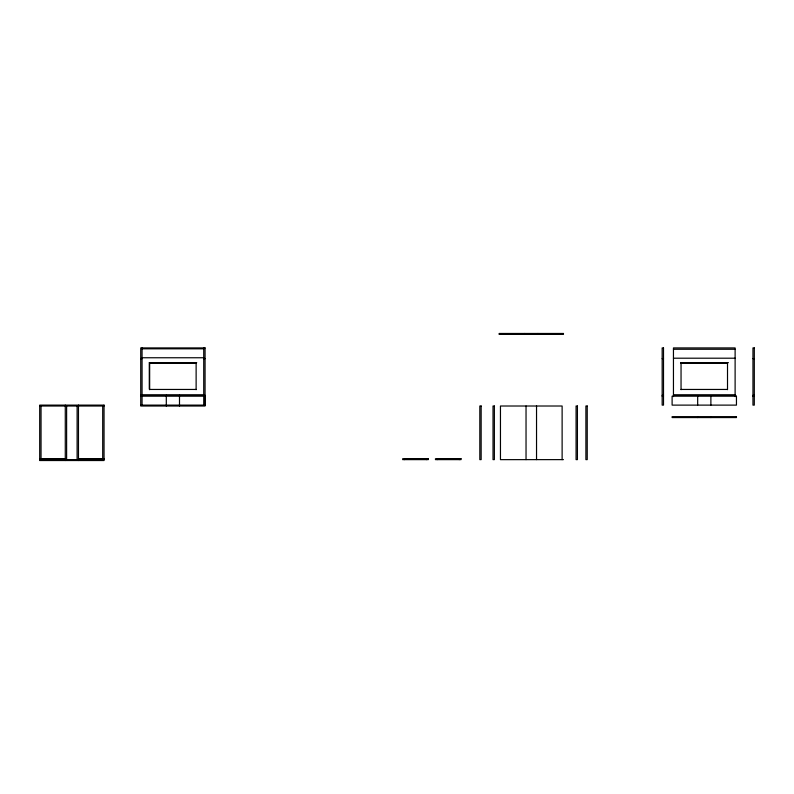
<?xml version="1.0" encoding="UTF-8"?>
<svg xmlns="http://www.w3.org/2000/svg" width="794" height="794" viewBox="0 0 794 794"><rect width="100%" height="100%" fill="white"/><g stroke="black" fill="none" stroke-linecap="round" stroke-linejoin="round"><path stroke-width="1.19" d="M142.066 348.814L203.73 348.814M673.451 349.261L735.115 349.261M142.066 357.757L203.73 357.757M673.451 358.203L735.115 358.203M140.727 358.65L142.066 358.65M203.73 358.65L205.07 358.65M662.166 358.65L663.506 358.65M752.96 358.65L754.3 358.65M149.341 362.59L196.644 362.59M680.726 362.59L728.029 362.59M196.575 362.779L149.282 362.779L149.282 389.199M680.656 362.779L727.959 362.779M149.659 362.957L196.128 362.957M681.044 362.957L727.512 362.957M149.659 389.447L196.128 389.447M681.044 389.447L727.512 389.447M142.066 395.055L203.73 395.055M673.451 395.055L735.105 395.055M140.727 395.293L205.07 395.293M662.166 395.293L663.506 395.293M673.451 395.293L735.105 395.293M752.96 395.293L754.3 395.293M140.727 396.186L205.07 396.186M662.166 396.186L663.506 396.186M752.96 396.186L754.3 396.186M140.727 405.119L205.07 405.119M39.7 406.012L104.044 406.012M39.7 458.733L65.277 458.733L65.277 459.627M78.467 458.733L104.044 458.733M41.486 459.18L63.49 459.18M80.254 459.18L102.257 459.18M404.454 459.18L426.457 459.18M437.236 459.18L459.24 459.18M39.7 459.627L104.044 459.627M563.452 459.627L500.458 459.647L500.458 406.012L562.122 406.012L562.122 459.647M735.115 396.603L735.115 347.921L673.451 347.921L673.451 396.603M727.512 362.719L727.512 389.675M710.898 396.186L710.878 405.119M710.878 416.671L710.878 417.565M697.688 396.186L697.678 405.119M697.688 416.671L697.688 417.565M681.044 362.719L681.044 389.675M537.885 333.47L537.885 334.373M536.536 406.012L536.536 459.627M526.035 406.012L526.035 459.627M524.695 333.47L524.695 334.373M459.24 458.733L459.24 459.627M437.236 458.733L437.236 459.627M426.457 458.733L426.457 459.627M404.454 458.733L404.454 459.627M204.723 396.186L204.723 405.119M203.73 347.921L203.73 405.119M196.128 362.719L196.128 389.675M179.494 395.293L179.494 406.012M166.303 395.293L166.303 406.012M149.659 362.719L149.659 389.675M142.066 347.921L142.066 405.119M102.704 406.012L102.704 459.627M102.257 458.733L102.257 459.627M80.254 458.733L80.254 459.627M78.467 405.119L78.467 460.53M77.117 406.012L77.107 459.627M66.617 406.012L66.617 459.627M65.277 405.119L65.277 460.53M63.49 458.733L63.49 459.627M41.486 458.733L41.486 459.627M41.04 406.012L41.04 459.627M563.462 333.47L499.118 333.47L499.118 334.373L563.462 334.373L563.462 333.47M205.07 347.921L140.727 347.921L140.727 406.012L205.07 406.012L205.07 347.921M663.506 347.921L662.166 347.921L662.166 405.119L663.506 405.119L663.506 347.921M754.3 347.921L752.96 347.921L752.96 405.119L754.3 405.119L754.3 347.921M736.455 396.186L672.111 396.186L672.111 405.119L736.455 405.119L736.455 396.186M104.044 405.119L39.7 405.119L39.7 460.53L104.044 460.53L104.044 405.119M481.154 406.012L479.814 406.012L479.814 459.627L481.154 459.627L481.154 406.012M494.364 406.012L493.024 406.012L493.024 459.627L494.364 459.627L494.364 406.012M577.417 406.012L576.077 406.012L576.077 459.627L577.417 459.627L577.417 406.012M587.232 406.012L585.893 406.012L585.893 459.627L587.232 459.627L587.232 406.012M736.455 416.671L672.111 416.671L672.111 417.565L736.455 417.565L736.455 416.671M428.244 458.733L402.667 458.733L402.667 459.627L428.244 459.627L428.244 458.733M461.026 458.733L435.449 458.733L435.449 459.627L461.026 459.627L461.026 458.733"/></g></svg>
